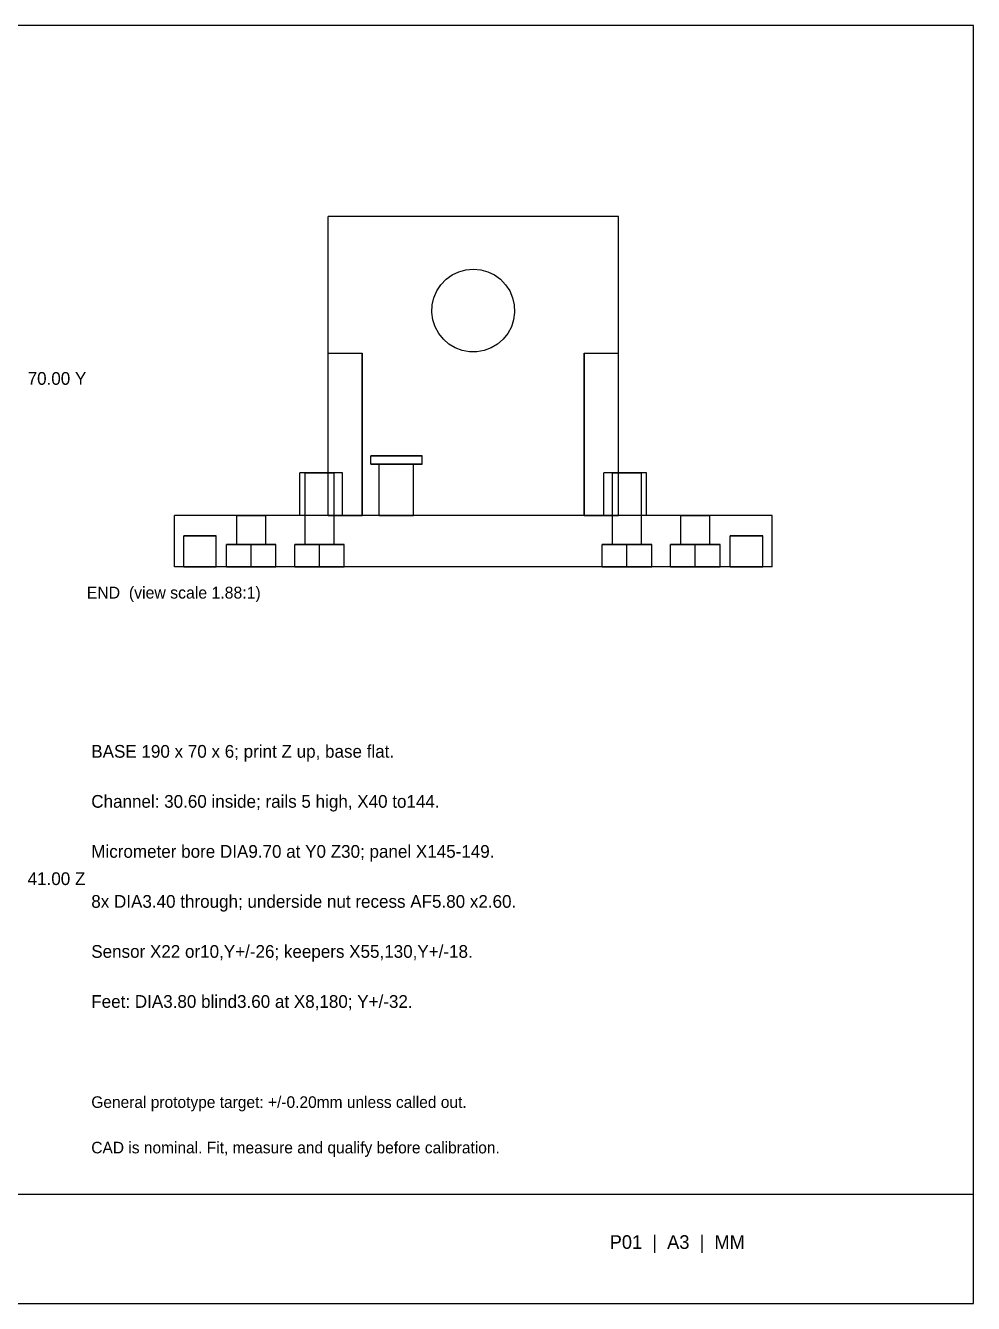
# Model space of a CAD drawing. Header units: millimetres. Extents: x 8 to 412, y 8 to 289.
# Drawn here: x 203.5 to 412, y 8 to 289 of the extents above; entities that cross this region are included whole.
import ezdxf

# ---------------------------------------------------------------- set-up
doc = ezdxf.new("R2010")
doc.units = ezdxf.units.MM
for name, color, linetype in [('DIM', 4, 'Continuous'), ('HIDDEN', 8, 'Continuous'), ('OUTLINE', 7, 'Continuous'), ('TEXT', 7, 'Continuous')]:
    doc.layers.add(name, color=color, linetype=linetype)

msp = doc.modelspace()

# ---------------------------------------------------------------- linework, layer by layer
at = {"layer": 'HIDDEN'}
for points in [[(333.93, 247), (270.07, 247)], [(270.07, 216.95), (270.07, 247)], [(333.93, 216.95), (333.93, 247)], [(302, 235.45), (303.63, 235.3), (305.2, 234.87), (306.67, 234.16), (307.99, 233.2), (309.12, 232.02), (310.02, 230.66), (310.66, 229.16), (311.03, 227.56), (311.1, 225.93), (310.88, 224.31), (310.38, 222.76), (309.6, 221.32), (308.58, 220.05), (307.35, 218.97), (305.95, 218.13), (304.42, 217.56), (302.82, 217.27), (301.18, 217.27), (299.58, 217.56), (298.05, 218.13), (296.65, 218.97), (295.42, 220.05), (294.4, 221.32), (293.62, 222.76), (293.12, 224.31), (292.9, 225.93), (292.97, 227.56), (293.34, 229.16), (293.98, 230.66), (294.88, 232.02), (296.01, 233.2), (297.33, 234.16), (298.8, 234.87), (300.37, 235.3), (302, 235.45)], [(270.07, 216.95), (277.59, 216.95)], [(270.07, 181.27), (270.07, 216.95)], [(277.59, 216.95), (277.59, 181.27)], [(277.59, 181.27), (277.59, 216.95)], [(326.41, 216.95), (333.93, 216.95)], [(326.41, 181.27), (326.41, 216.95)], [(326.41, 216.95), (326.41, 181.27)], [(333.93, 181.27), (333.93, 216.95)], [(285.1, 194.41), (284.47, 194.41), (283.84, 194.41), (283.24, 194.41), (282.65, 194.41), (282.1, 194.41), (281.58, 194.41), (281.11, 194.41), (280.69, 194.41), (280.33, 194.41), (280.02, 194.41), (279.78, 194.41), (279.6, 194.41), (279.5, 194.41), (279.46, 194.41)], [(279.46, 194.41), (279.6, 194.41), (280.02, 194.41), (280.69, 194.41), (281.58, 194.41), (282.65, 194.41), (283.84, 194.41), (285.1, 194.41), (286.35, 194.41), (287.54, 194.41), (288.61, 194.41), (289.5, 194.41), (290.17, 194.41), (290.59, 194.41), (290.73, 194.41)], [(279.46, 192.54), (279.46, 194.41)], [(290.73, 194.41), (290.7, 194.41), (290.59, 194.41), (290.42, 194.41), (290.17, 194.41), (289.87, 194.41), (289.5, 194.41), (289.08, 194.41), (288.61, 194.41), (288.1, 194.41), (287.54, 194.41), (286.96, 194.41), (286.35, 194.41), (285.73, 194.41), (285.1, 194.41)], [(290.73, 192.54), (290.73, 194.41)], [(285.1, 192.54), (284.47, 192.54), (283.84, 192.54), (283.24, 192.54), (282.65, 192.54), (282.1, 192.54), (281.58, 192.54), (281.11, 192.54), (280.69, 192.54), (280.33, 192.54), (280.02, 192.54), (279.78, 192.54), (279.6, 192.54), (279.5, 192.54), (279.46, 192.54)], [(279.46, 192.54), (279.6, 192.54), (280.02, 192.54), (280.69, 192.54), (281.58, 192.54), (282.65, 192.54), (283.84, 192.54), (285.1, 192.54), (286.35, 192.54), (287.54, 192.54), (288.61, 192.54), (289.5, 192.54), (290.17, 192.54), (290.59, 192.54), (290.73, 192.54)], [(285.1, 192.54), (284.68, 192.54), (284.26, 192.54), (283.86, 192.54), (283.47, 192.54), (283.1, 192.54), (282.76, 192.54), (282.44, 192.54), (282.16, 192.54), (281.92, 192.54), (281.71, 192.54), (281.55, 192.54), (281.44, 192.54), (281.37, 192.54), (281.34, 192.54)], [(281.34, 192.54), (281.44, 192.54), (281.71, 192.54), (282.16, 192.54), (282.76, 192.54), (283.47, 192.54), (284.26, 192.54), (285.1, 192.54), (285.93, 192.54), (286.73, 192.54), (287.44, 192.54), (288.03, 192.54), (288.48, 192.54), (288.76, 192.54), (288.85, 192.54)], [(281.34, 181.27), (281.34, 192.54)], [(290.73, 192.54), (290.7, 192.54), (290.59, 192.54), (290.42, 192.54), (290.17, 192.54), (289.87, 192.54), (289.5, 192.54), (289.08, 192.54), (288.61, 192.54), (288.1, 192.54), (287.54, 192.54), (286.96, 192.54), (286.35, 192.54), (285.73, 192.54), (285.1, 192.54)], [(288.85, 192.54), (288.83, 192.54), (288.76, 192.54), (288.64, 192.54), (288.48, 192.54), (288.28, 192.54), (288.03, 192.54), (287.75, 192.54), (287.44, 192.54), (287.1, 192.54), (286.73, 192.54), (286.34, 192.54), (285.93, 192.54), (285.52, 192.54), (285.1, 192.54)], [(288.85, 181.27), (288.85, 192.54)], [(273.27, 190.66), (263.88, 190.66)], [(263.88, 181.27), (263.88, 190.66)], [(268.2, 190.66), (267.84, 190.66), (267.48, 190.66), (267.14, 190.66), (266.81, 190.66), (266.5, 190.66), (266.2, 190.66), (265.94, 190.66), (265.7, 190.66), (265.49, 190.66), (265.32, 190.66), (265.18, 190.66), (265.08, 190.66), (265.02, 190.66), (265, 190.66)], [(265, 190.66), (265.08, 190.66), (265.32, 190.66), (265.7, 190.66), (266.2, 190.66), (266.81, 190.66), (267.48, 190.66), (268.2, 190.66), (268.91, 190.66), (269.58, 190.66), (270.19, 190.66), (270.69, 190.66), (271.07, 190.66), (271.31, 190.66), (271.39, 190.66)], [(268.2, 190.66), (267.84, 190.66), (267.48, 190.66), (267.14, 190.66), (266.81, 190.66), (266.5, 190.66), (266.2, 190.66), (265.94, 190.66), (265.7, 190.66), (265.49, 190.66), (265.32, 190.66), (265.18, 190.66), (265.08, 190.66), (265.02, 190.66), (265, 190.66)], [(265, 190.66), (265.08, 190.66), (265.32, 190.66), (265.7, 190.66), (266.2, 190.66), (266.81, 190.66), (267.48, 190.66), (268.2, 190.66), (268.91, 190.66), (269.58, 190.66), (270.19, 190.66), (270.69, 190.66), (271.07, 190.66), (271.31, 190.66), (271.39, 190.66)], [(265, 174.88), (265, 190.66)], [(265, 174.88), (265, 190.66)], [(271.39, 190.66), (271.37, 190.66), (271.31, 190.66), (271.21, 190.66), (271.07, 190.66), (270.9, 190.66), (270.69, 190.66), (270.45, 190.66), (270.19, 190.66), (269.89, 190.66), (269.58, 190.66), (269.25, 190.66), (268.91, 190.66), (268.55, 190.66), (268.2, 190.66)], [(271.39, 190.66), (271.37, 190.66), (271.31, 190.66), (271.21, 190.66), (271.07, 190.66), (270.9, 190.66), (270.69, 190.66), (270.45, 190.66), (270.19, 190.66), (269.89, 190.66), (269.58, 190.66), (269.25, 190.66), (268.91, 190.66), (268.55, 190.66), (268.2, 190.66)], [(270.07, 181.27), (270.07, 190.66)], [(271.39, 174.88), (271.39, 190.66)], [(271.39, 174.88), (271.39, 190.66)], [(273.27, 181.27), (273.27, 190.66)], [(340.12, 190.66), (330.73, 190.66)], [(330.73, 181.27), (330.73, 190.66)], [(335.8, 190.66), (335.45, 190.66), (335.09, 190.66), (334.75, 190.66), (334.42, 190.66), (334.11, 190.66), (333.81, 190.66), (333.55, 190.66), (333.31, 190.66), (333.1, 190.66), (332.93, 190.66), (332.79, 190.66), (332.69, 190.66), (332.63, 190.66), (332.61, 190.66)], [(332.61, 190.66), (332.69, 190.66), (332.93, 190.66), (333.31, 190.66), (333.81, 190.66), (334.42, 190.66), (335.09, 190.66), (335.8, 190.66), (336.52, 190.66), (337.19, 190.66), (337.8, 190.66), (338.3, 190.66), (338.68, 190.66), (338.92, 190.66), (339, 190.66)], [(335.8, 190.66), (335.45, 190.66), (335.09, 190.66), (334.75, 190.66), (334.42, 190.66), (334.11, 190.66), (333.81, 190.66), (333.55, 190.66), (333.31, 190.66), (333.1, 190.66), (332.93, 190.66), (332.79, 190.66), (332.69, 190.66), (332.63, 190.66), (332.61, 190.66)], [(332.61, 190.66), (332.69, 190.66), (332.93, 190.66), (333.31, 190.66), (333.81, 190.66), (334.42, 190.66), (335.09, 190.66), (335.8, 190.66), (336.52, 190.66), (337.19, 190.66), (337.8, 190.66), (338.3, 190.66), (338.68, 190.66), (338.92, 190.66), (339, 190.66)], [(332.61, 174.88), (332.61, 190.66)], [(332.61, 174.88), (332.61, 190.66)], [(333.93, 181.27), (333.93, 190.66)], [(339, 190.66), (338.98, 190.66), (338.92, 190.66), (338.82, 190.66), (338.68, 190.66), (338.51, 190.66), (338.3, 190.66), (338.06, 190.66), (337.8, 190.66), (337.5, 190.66), (337.19, 190.66), (336.86, 190.66), (336.52, 190.66), (336.16, 190.66), (335.8, 190.66)], [(339, 190.66), (338.98, 190.66), (338.92, 190.66), (338.82, 190.66), (338.68, 190.66), (338.51, 190.66), (338.3, 190.66), (338.06, 190.66), (337.8, 190.66), (337.5, 190.66), (337.19, 190.66), (336.86, 190.66), (336.52, 190.66), (336.16, 190.66), (335.8, 190.66)], [(339, 174.88), (339, 190.66)], [(339, 174.88), (339, 190.66)], [(340.12, 181.27), (340.12, 190.66)], [(367.73, 181.27), (236.27, 181.27)], [(236.27, 170), (236.27, 181.27)], [(253.17, 181.27), (252.81, 181.27), (252.46, 181.27), (252.12, 181.27), (251.79, 181.27), (251.47, 181.27), (251.18, 181.27), (250.91, 181.27), (250.67, 181.27), (250.47, 181.27), (250.29, 181.27), (250.16, 181.27), (250.06, 181.27), (250, 181.27), (249.98, 181.27)], [(249.98, 181.27), (250.06, 181.27), (250.29, 181.27), (250.67, 181.27), (251.18, 181.27), (251.79, 181.27), (252.46, 181.27), (253.17, 181.27), (253.88, 181.27), (254.56, 181.27), (255.16, 181.27), (255.67, 181.27), (256.05, 181.27), (256.28, 181.27), (256.36, 181.27)], [(253.17, 181.27), (252.81, 181.27), (252.46, 181.27), (252.12, 181.27), (251.79, 181.27), (251.47, 181.27), (251.18, 181.27), (250.91, 181.27), (250.67, 181.27), (250.47, 181.27), (250.29, 181.27), (250.16, 181.27), (250.06, 181.27), (250, 181.27), (249.98, 181.27)], [(249.98, 181.27), (250.06, 181.27), (250.29, 181.27), (250.67, 181.27), (251.18, 181.27), (251.79, 181.27), (252.46, 181.27), (253.17, 181.27), (253.88, 181.27), (254.56, 181.27), (255.16, 181.27), (255.67, 181.27), (256.05, 181.27), (256.28, 181.27), (256.36, 181.27)], [(249.98, 174.88), (249.98, 181.27)], [(249.98, 174.88), (249.98, 181.27)], [(256.36, 181.27), (256.34, 181.27), (256.28, 181.27), (256.18, 181.27), (256.05, 181.27), (255.87, 181.27), (255.67, 181.27), (255.43, 181.27), (255.16, 181.27), (254.87, 181.27), (254.56, 181.27), (254.23, 181.27), (253.88, 181.27), (253.53, 181.27), (253.17, 181.27)], [(256.36, 181.27), (256.34, 181.27), (256.28, 181.27), (256.18, 181.27), (256.05, 181.27), (255.87, 181.27), (255.67, 181.27), (255.43, 181.27), (255.16, 181.27), (254.87, 181.27), (254.56, 181.27), (254.23, 181.27), (253.88, 181.27), (253.53, 181.27), (253.17, 181.27)], [(256.36, 174.88), (256.36, 181.27)], [(256.36, 174.88), (256.36, 181.27)], [(273.27, 181.27), (263.88, 181.27)], [(273.27, 181.27), (263.88, 181.27)], [(333.93, 181.27), (270.07, 181.27)], [(270.07, 181.27), (277.59, 181.27)], [(326.41, 181.27), (277.59, 181.27)], [(285.1, 181.27), (284.68, 181.27), (284.26, 181.27), (283.86, 181.27), (283.47, 181.27), (283.1, 181.27), (282.76, 181.27), (282.44, 181.27), (282.16, 181.27), (281.92, 181.27), (281.71, 181.27), (281.55, 181.27), (281.44, 181.27), (281.37, 181.27), (281.34, 181.27)], [(281.34, 181.27), (281.44, 181.27), (281.71, 181.27), (282.16, 181.27), (282.76, 181.27), (283.47, 181.27), (284.26, 181.27), (285.1, 181.27), (285.93, 181.27), (286.73, 181.27), (287.44, 181.27), (288.03, 181.27), (288.48, 181.27), (288.76, 181.27), (288.85, 181.27)], [(288.85, 181.27), (288.83, 181.27), (288.76, 181.27), (288.64, 181.27), (288.48, 181.27), (288.28, 181.27), (288.03, 181.27), (287.75, 181.27), (287.44, 181.27), (287.1, 181.27), (286.73, 181.27), (286.34, 181.27), (285.93, 181.27), (285.52, 181.27), (285.1, 181.27)], [(326.41, 181.27), (333.93, 181.27)], [(340.12, 181.27), (330.73, 181.27)], [(340.12, 181.27), (330.73, 181.27)], [(350.83, 181.27), (350.47, 181.27), (350.12, 181.27), (349.77, 181.27), (349.44, 181.27), (349.13, 181.27), (348.84, 181.27), (348.57, 181.27), (348.33, 181.27), (348.13, 181.27), (347.95, 181.27), (347.82, 181.27), (347.72, 181.27), (347.66, 181.27), (347.64, 181.27)], [(347.64, 181.27), (347.72, 181.27), (347.95, 181.27), (348.33, 181.27), (348.84, 181.27), (349.44, 181.27), (350.12, 181.27), (350.83, 181.27), (351.54, 181.27), (352.21, 181.27), (352.82, 181.27), (353.33, 181.27), (353.71, 181.27), (353.94, 181.27), (354.02, 181.27)], [(350.83, 181.27), (350.47, 181.27), (350.12, 181.27), (349.77, 181.27), (349.44, 181.27), (349.13, 181.27), (348.84, 181.27), (348.57, 181.27), (348.33, 181.27), (348.13, 181.27), (347.95, 181.27), (347.82, 181.27), (347.72, 181.27), (347.66, 181.27), (347.64, 181.27)], [(347.64, 181.27), (347.72, 181.27), (347.95, 181.27), (348.33, 181.27), (348.84, 181.27), (349.44, 181.27), (350.12, 181.27), (350.83, 181.27), (351.54, 181.27), (352.21, 181.27), (352.82, 181.27), (353.33, 181.27), (353.71, 181.27), (353.94, 181.27), (354.02, 181.27)], [(347.64, 174.88), (347.64, 181.27)], [(347.64, 174.88), (347.64, 181.27)], [(354.02, 181.27), (354, 181.27), (353.94, 181.27), (353.84, 181.27), (353.71, 181.27), (353.53, 181.27), (353.33, 181.27), (353.09, 181.27), (352.82, 181.27), (352.53, 181.27), (352.21, 181.27), (351.88, 181.27), (351.54, 181.27), (351.19, 181.27), (350.83, 181.27)], [(354.02, 181.27), (354, 181.27), (353.94, 181.27), (353.84, 181.27), (353.71, 181.27), (353.53, 181.27), (353.33, 181.27), (353.09, 181.27), (352.82, 181.27), (352.53, 181.27), (352.21, 181.27), (351.88, 181.27), (351.54, 181.27), (351.19, 181.27), (350.83, 181.27)], [(354.02, 174.88), (354.02, 181.27)], [(354.02, 174.88), (354.02, 181.27)], [(367.73, 170), (367.73, 181.27)], [(241.9, 176.76), (241.5, 176.76), (241.11, 176.76), (240.72, 176.76), (240.35, 176.76), (240, 176.76), (239.68, 176.76), (239.38, 176.76), (239.11, 176.76), (238.88, 176.76), (238.69, 176.76), (238.53, 176.76), (238.42, 176.76), (238.36, 176.76), (238.33, 176.76)], [(238.33, 176.76), (238.42, 176.76), (238.69, 176.76), (239.11, 176.76), (239.68, 176.76), (240.35, 176.76), (241.11, 176.76), (241.9, 176.76), (242.7, 176.76), (243.45, 176.76), (244.13, 176.76), (244.69, 176.76), (245.12, 176.76), (245.38, 176.76), (245.47, 176.76)], [(241.9, 176.76), (241.5, 176.76), (241.11, 176.76), (240.72, 176.76), (240.35, 176.76), (240, 176.76), (239.68, 176.76), (239.38, 176.76), (239.11, 176.76), (238.88, 176.76), (238.69, 176.76), (238.53, 176.76), (238.42, 176.76), (238.36, 176.76), (238.33, 176.76)], [(238.33, 176.76), (238.42, 176.76), (238.69, 176.76), (239.11, 176.76), (239.68, 176.76), (240.35, 176.76), (241.11, 176.76), (241.9, 176.76), (242.7, 176.76), (243.45, 176.76), (244.13, 176.76), (244.69, 176.76), (245.12, 176.76), (245.38, 176.76), (245.47, 176.76)], [(238.33, 170), (238.33, 176.76)], [(238.33, 170), (238.33, 176.76)], [(245.47, 176.76), (245.45, 176.76), (245.38, 176.76), (245.27, 176.76), (245.12, 176.76), (244.92, 176.76), (244.69, 176.76), (244.43, 176.76), (244.13, 176.76), (243.8, 176.76), (243.45, 176.76), (243.08, 176.76), (242.7, 176.76), (242.3, 176.76), (241.9, 176.76)], [(245.47, 176.76), (245.45, 176.76), (245.38, 176.76), (245.27, 176.76), (245.12, 176.76), (244.92, 176.76), (244.69, 176.76), (244.43, 176.76), (244.13, 176.76), (243.8, 176.76), (243.45, 176.76), (243.08, 176.76), (242.7, 176.76), (242.3, 176.76), (241.9, 176.76)], [(245.47, 170), (245.47, 176.76)], [(245.47, 170), (245.47, 176.76)], [(253.17, 174.88), (247.72, 174.88)], [(247.72, 174.88), (253.17, 174.88)], [(247.72, 170), (247.72, 174.88)], [(247.72, 170), (247.72, 174.88)], [(253.17, 174.88), (247.72, 174.88)], [(247.72, 174.88), (253.17, 174.88)], [(247.72, 170), (247.72, 174.88)], [(247.72, 170), (247.72, 174.88)], [(253.17, 174.88), (252.81, 174.88), (252.46, 174.88), (252.12, 174.88), (251.79, 174.88), (251.47, 174.88), (251.18, 174.88), (250.91, 174.88), (250.67, 174.88), (250.47, 174.88), (250.29, 174.88), (250.16, 174.88), (250.06, 174.88), (250, 174.88), (249.98, 174.88)], [(249.98, 174.88), (250.06, 174.88), (250.29, 174.88), (250.67, 174.88), (251.18, 174.88), (251.79, 174.88), (252.46, 174.88), (253.17, 174.88), (253.88, 174.88), (254.56, 174.88), (255.16, 174.88), (255.67, 174.88), (256.05, 174.88), (256.28, 174.88), (256.36, 174.88)], [(253.17, 174.88), (252.81, 174.88), (252.46, 174.88), (252.12, 174.88), (251.79, 174.88), (251.47, 174.88), (251.18, 174.88), (250.91, 174.88), (250.67, 174.88), (250.47, 174.88), (250.29, 174.88), (250.16, 174.88), (250.06, 174.88), (250, 174.88), (249.98, 174.88)], [(249.98, 174.88), (250.06, 174.88), (250.29, 174.88), (250.67, 174.88), (251.18, 174.88), (251.79, 174.88), (252.46, 174.88), (253.17, 174.88), (253.88, 174.88), (254.56, 174.88), (255.16, 174.88), (255.67, 174.88), (256.05, 174.88), (256.28, 174.88), (256.36, 174.88)], [(258.62, 174.88), (253.17, 174.88)], [(253.17, 174.88), (258.62, 174.88)], [(256.36, 174.88), (256.34, 174.88), (256.28, 174.88), (256.18, 174.88), (256.05, 174.88), (255.87, 174.88), (255.67, 174.88), (255.43, 174.88), (255.16, 174.88), (254.87, 174.88), (254.56, 174.88), (254.23, 174.88), (253.88, 174.88), (253.53, 174.88), (253.17, 174.88)], [(253.17, 170), (253.17, 174.88)], [(253.17, 170), (253.17, 174.88)], [(258.62, 174.88), (253.17, 174.88)], [(253.17, 174.88), (258.62, 174.88)], [(256.36, 174.88), (256.34, 174.88), (256.28, 174.88), (256.18, 174.88), (256.05, 174.88), (255.87, 174.88), (255.67, 174.88), (255.43, 174.88), (255.16, 174.88), (254.87, 174.88), (254.56, 174.88), (254.23, 174.88), (253.88, 174.88), (253.53, 174.88), (253.17, 174.88)], [(253.17, 170), (253.17, 174.88)], [(253.17, 170), (253.17, 174.88)], [(258.62, 170), (258.62, 174.88)], [(258.62, 170), (258.62, 174.88)], [(258.62, 170), (258.62, 174.88)], [(258.62, 170), (258.62, 174.88)], [(268.2, 174.88), (262.75, 174.88)], [(262.75, 174.88), (268.2, 174.88)], [(268.2, 174.88), (262.75, 174.88)], [(262.75, 174.88), (268.2, 174.88)], [(262.75, 170), (262.75, 174.88)], [(262.75, 170), (262.75, 174.88)], [(262.75, 170), (262.75, 174.88)], [(262.75, 170), (262.75, 174.88)], [(268.2, 174.88), (267.84, 174.88), (267.48, 174.88), (267.14, 174.88), (266.81, 174.88), (266.5, 174.88), (266.2, 174.88), (265.94, 174.88), (265.7, 174.88), (265.49, 174.88), (265.32, 174.88), (265.18, 174.88), (265.08, 174.88), (265.02, 174.88), (265, 174.88)], [(265, 174.88), (265.08, 174.88), (265.32, 174.88), (265.7, 174.88), (266.2, 174.88), (266.81, 174.88), (267.48, 174.88), (268.2, 174.88), (268.91, 174.88), (269.58, 174.88), (270.19, 174.88), (270.69, 174.88), (271.07, 174.88), (271.31, 174.88), (271.39, 174.88)], [(268.2, 174.88), (267.84, 174.88), (267.48, 174.88), (267.14, 174.88), (266.81, 174.88), (266.5, 174.88), (266.2, 174.88), (265.94, 174.88), (265.7, 174.88), (265.49, 174.88), (265.32, 174.88), (265.18, 174.88), (265.08, 174.88), (265.02, 174.88), (265, 174.88)], [(265, 174.88), (265.08, 174.88), (265.32, 174.88), (265.7, 174.88), (266.2, 174.88), (266.81, 174.88), (267.48, 174.88), (268.2, 174.88), (268.91, 174.88), (269.58, 174.88), (270.19, 174.88), (270.69, 174.88), (271.07, 174.88), (271.31, 174.88), (271.39, 174.88)], [(271.39, 174.88), (271.37, 174.88), (271.31, 174.88), (271.21, 174.88), (271.07, 174.88), (270.9, 174.88), (270.69, 174.88), (270.45, 174.88), (270.19, 174.88), (269.89, 174.88), (269.58, 174.88), (269.25, 174.88), (268.91, 174.88), (268.55, 174.88), (268.2, 174.88)], [(273.64, 174.88), (268.2, 174.88)], [(268.2, 174.88), (273.64, 174.88)], [(268.2, 170), (268.2, 174.88)], [(273.64, 174.88), (268.2, 174.88)], [(268.2, 174.88), (273.64, 174.88)], [(271.39, 174.88), (271.37, 174.88), (271.31, 174.88), (271.21, 174.88), (271.07, 174.88), (270.9, 174.88), (270.69, 174.88), (270.45, 174.88), (270.19, 174.88), (269.89, 174.88), (269.58, 174.88), (269.25, 174.88), (268.91, 174.88), (268.55, 174.88), (268.2, 174.88)], [(268.2, 170), (268.2, 174.88)], [(268.2, 170), (268.2, 174.88)], [(268.2, 170), (268.2, 174.88)], [(273.64, 170), (273.64, 174.88)], [(273.64, 170), (273.64, 174.88)], [(273.64, 170), (273.64, 174.88)], [(273.64, 170), (273.64, 174.88)], [(335.8, 174.88), (330.36, 174.88)], [(330.36, 174.88), (335.8, 174.88)], [(335.8, 174.88), (330.36, 174.88)], [(330.36, 174.88), (335.8, 174.88)], [(330.36, 170), (330.36, 174.88)], [(330.36, 170), (330.36, 174.88)], [(330.36, 170), (330.36, 174.88)], [(330.36, 170), (330.36, 174.88)], [(335.8, 174.88), (335.45, 174.88), (335.09, 174.88), (334.75, 174.88), (334.42, 174.88), (334.11, 174.88), (333.81, 174.88), (333.55, 174.88), (333.31, 174.88), (333.1, 174.88), (332.93, 174.88), (332.79, 174.88), (332.69, 174.88), (332.63, 174.88), (332.61, 174.88)], [(332.61, 174.88), (332.69, 174.88), (332.93, 174.88), (333.31, 174.88), (333.81, 174.88), (334.42, 174.88), (335.09, 174.88), (335.8, 174.88), (336.52, 174.88), (337.19, 174.88), (337.8, 174.88), (338.3, 174.88), (338.68, 174.88), (338.92, 174.88), (339, 174.88)], [(335.8, 174.88), (335.45, 174.88), (335.09, 174.88), (334.75, 174.88), (334.42, 174.88), (334.11, 174.88), (333.81, 174.88), (333.55, 174.88), (333.31, 174.88), (333.1, 174.88), (332.93, 174.88), (332.79, 174.88), (332.69, 174.88), (332.63, 174.88), (332.61, 174.88)], [(332.61, 174.88), (332.69, 174.88), (332.93, 174.88), (333.31, 174.88), (333.81, 174.88), (334.42, 174.88), (335.09, 174.88), (335.8, 174.88), (336.52, 174.88), (337.19, 174.88), (337.8, 174.88), (338.3, 174.88), (338.68, 174.88), (338.92, 174.88), (339, 174.88)], [(341.25, 174.88), (335.8, 174.88)], [(335.8, 174.88), (341.25, 174.88)], [(339, 174.88), (338.98, 174.88), (338.92, 174.88), (338.82, 174.88), (338.68, 174.88), (338.51, 174.88), (338.3, 174.88), (338.06, 174.88), (337.8, 174.88), (337.5, 174.88), (337.19, 174.88), (336.86, 174.88), (336.52, 174.88), (336.16, 174.88), (335.8, 174.88)], [(339, 174.88), (338.98, 174.88), (338.92, 174.88), (338.82, 174.88), (338.68, 174.88), (338.51, 174.88), (338.3, 174.88), (338.06, 174.88), (337.8, 174.88), (337.5, 174.88), (337.19, 174.88), (336.86, 174.88), (336.52, 174.88), (336.16, 174.88), (335.8, 174.88)], [(341.25, 174.88), (335.8, 174.88)], [(335.8, 174.88), (341.25, 174.88)], [(335.8, 170), (335.8, 174.88)], [(335.8, 170), (335.8, 174.88)], [(335.8, 170), (335.8, 174.88)], [(335.8, 170), (335.8, 174.88)], [(341.25, 170), (341.25, 174.88)], [(341.25, 170), (341.25, 174.88)], [(341.25, 170), (341.25, 174.88)], [(341.25, 170), (341.25, 174.88)], [(350.83, 174.88), (345.38, 174.88)], [(345.38, 174.88), (350.83, 174.88)], [(345.38, 170), (345.38, 174.88)], [(345.38, 170), (345.38, 174.88)], [(350.83, 174.88), (345.38, 174.88)], [(345.38, 174.88), (350.83, 174.88)], [(345.38, 170), (345.38, 174.88)], [(345.38, 170), (345.38, 174.88)], [(350.83, 174.88), (350.47, 174.88), (350.12, 174.88), (349.77, 174.88), (349.44, 174.88), (349.13, 174.88), (348.84, 174.88), (348.57, 174.88), (348.33, 174.88), (348.13, 174.88), (347.95, 174.88), (347.82, 174.88), (347.72, 174.88), (347.66, 174.88), (347.64, 174.88)], [(347.64, 174.88), (347.72, 174.88), (347.95, 174.88), (348.33, 174.88), (348.84, 174.88), (349.44, 174.88), (350.12, 174.88), (350.83, 174.88), (351.54, 174.88), (352.21, 174.88), (352.82, 174.88), (353.33, 174.88), (353.71, 174.88), (353.94, 174.88), (354.02, 174.88)], [(350.83, 174.88), (350.47, 174.88), (350.12, 174.88), (349.77, 174.88), (349.44, 174.88), (349.13, 174.88), (348.84, 174.88), (348.57, 174.88), (348.33, 174.88), (348.13, 174.88), (347.95, 174.88), (347.82, 174.88), (347.72, 174.88), (347.66, 174.88), (347.64, 174.88)], [(347.64, 174.88), (347.72, 174.88), (347.95, 174.88), (348.33, 174.88), (348.84, 174.88), (349.44, 174.88), (350.12, 174.88), (350.83, 174.88), (351.54, 174.88), (352.21, 174.88), (352.82, 174.88), (353.33, 174.88), (353.71, 174.88), (353.94, 174.88), (354.02, 174.88)], [(356.28, 174.88), (350.83, 174.88)], [(350.83, 174.88), (356.28, 174.88)], [(354.02, 174.88), (354, 174.88), (353.94, 174.88), (353.84, 174.88), (353.71, 174.88), (353.53, 174.88), (353.33, 174.88), (353.09, 174.88), (352.82, 174.88), (352.53, 174.88), (352.21, 174.88), (351.88, 174.88), (351.54, 174.88), (351.19, 174.88), (350.83, 174.88)], [(350.83, 170), (350.83, 174.88)], [(350.83, 170), (350.83, 174.88)], [(356.28, 174.88), (350.83, 174.88)], [(350.83, 174.88), (356.28, 174.88)], [(354.02, 174.88), (354, 174.88), (353.94, 174.88), (353.84, 174.88), (353.71, 174.88), (353.53, 174.88), (353.33, 174.88), (353.09, 174.88), (352.82, 174.88), (352.53, 174.88), (352.21, 174.88), (351.88, 174.88), (351.54, 174.88), (351.19, 174.88), (350.83, 174.88)], [(350.83, 170), (350.83, 174.88)], [(350.83, 170), (350.83, 174.88)], [(356.28, 170), (356.28, 174.88)], [(356.28, 170), (356.28, 174.88)], [(356.28, 170), (356.28, 174.88)], [(356.28, 170), (356.28, 174.88)], [(362.1, 176.76), (361.7, 176.76), (361.3, 176.76), (360.92, 176.76), (360.55, 176.76), (360.2, 176.76), (359.87, 176.76), (359.57, 176.76), (359.31, 176.76), (359.08, 176.76), (358.88, 176.76), (358.73, 176.76), (358.62, 176.76), (358.55, 176.76), (358.53, 176.76)], [(358.53, 176.76), (358.62, 176.76), (358.88, 176.76), (359.31, 176.76), (359.87, 176.76), (360.55, 176.76), (361.3, 176.76), (362.1, 176.76), (362.89, 176.76), (363.65, 176.76), (364.32, 176.76), (364.89, 176.76), (365.31, 176.76), (365.58, 176.76), (365.67, 176.76)], [(362.1, 176.76), (361.7, 176.76), (361.3, 176.76), (360.92, 176.76), (360.55, 176.76), (360.2, 176.76), (359.87, 176.76), (359.57, 176.76), (359.31, 176.76), (359.08, 176.76), (358.88, 176.76), (358.73, 176.76), (358.62, 176.76), (358.55, 176.76), (358.53, 176.76)], [(358.53, 176.76), (358.62, 176.76), (358.88, 176.76), (359.31, 176.76), (359.87, 176.76), (360.55, 176.76), (361.3, 176.76), (362.1, 176.76), (362.89, 176.76), (363.65, 176.76), (364.32, 176.76), (364.89, 176.76), (365.31, 176.76), (365.58, 176.76), (365.67, 176.76)], [(358.53, 170), (358.53, 176.76)], [(358.53, 170), (358.53, 176.76)], [(365.67, 176.76), (365.64, 176.76), (365.58, 176.76), (365.47, 176.76), (365.31, 176.76), (365.12, 176.76), (364.89, 176.76), (364.62, 176.76), (364.32, 176.76), (364, 176.76), (363.65, 176.76), (363.28, 176.76), (362.89, 176.76), (362.5, 176.76), (362.1, 176.76)], [(365.67, 176.76), (365.64, 176.76), (365.58, 176.76), (365.47, 176.76), (365.31, 176.76), (365.12, 176.76), (364.89, 176.76), (364.62, 176.76), (364.32, 176.76), (364, 176.76), (363.65, 176.76), (363.28, 176.76), (362.89, 176.76), (362.5, 176.76), (362.1, 176.76)], [(365.67, 170), (365.67, 176.76)], [(365.67, 170), (365.67, 176.76)], [(367.73, 170), (236.27, 170)], [(241.9, 170), (241.5, 170), (241.11, 170), (240.72, 170), (240.35, 170), (240, 170), (239.68, 170), (239.38, 170), (239.11, 170), (238.88, 170), (238.69, 170), (238.53, 170), (238.42, 170), (238.36, 170), (238.33, 170)], [(238.33, 170), (238.42, 170), (238.69, 170), (239.11, 170), (239.68, 170), (240.35, 170), (241.11, 170), (241.9, 170), (242.7, 170), (243.45, 170), (244.13, 170), (244.69, 170), (245.12, 170), (245.38, 170), (245.47, 170)], [(241.9, 170), (241.5, 170), (241.11, 170), (240.72, 170), (240.35, 170), (240, 170), (239.68, 170), (239.38, 170), (239.11, 170), (238.88, 170), (238.69, 170), (238.53, 170), (238.42, 170), (238.36, 170), (238.33, 170)], [(238.33, 170), (238.42, 170), (238.69, 170), (239.11, 170), (239.68, 170), (240.35, 170), (241.11, 170), (241.9, 170), (242.7, 170), (243.45, 170), (244.13, 170), (244.69, 170), (245.12, 170), (245.38, 170), (245.47, 170)], [(245.47, 170), (245.45, 170), (245.38, 170), (245.27, 170), (245.12, 170), (244.92, 170), (244.69, 170), (244.43, 170), (244.13, 170), (243.8, 170), (243.45, 170), (243.08, 170), (242.7, 170), (242.3, 170), (241.9, 170)], [(245.47, 170), (245.45, 170), (245.38, 170), (245.27, 170), (245.12, 170), (244.92, 170), (244.69, 170), (244.43, 170), (244.13, 170), (243.8, 170), (243.45, 170), (243.08, 170), (242.7, 170), (242.3, 170), (241.9, 170)], [(253.17, 170), (247.72, 170)], [(247.72, 170), (253.17, 170)], [(253.17, 170), (247.72, 170)], [(247.72, 170), (253.17, 170)], [(258.62, 170), (253.17, 170)], [(253.17, 170), (258.62, 170)], [(258.62, 170), (253.17, 170)], [(253.17, 170), (258.62, 170)], [(268.2, 170), (262.75, 170)], [(262.75, 170), (268.2, 170)], [(268.2, 170), (262.75, 170)], [(262.75, 170), (268.2, 170)], [(273.64, 170), (268.2, 170)], [(273.64, 170), (268.2, 170)], [(268.2, 170), (273.64, 170)], [(268.2, 170), (273.64, 170)], [(335.8, 170), (330.36, 170)], [(330.36, 170), (335.8, 170)], [(335.8, 170), (330.36, 170)], [(330.36, 170), (335.8, 170)], [(341.25, 170), (335.8, 170)], [(335.8, 170), (341.25, 170)], [(341.25, 170), (335.8, 170)], [(335.8, 170), (341.25, 170)], [(350.83, 170), (345.38, 170)], [(345.38, 170), (350.83, 170)], [(350.83, 170), (345.38, 170)], [(345.38, 170), (350.83, 170)], [(356.28, 170), (350.83, 170)], [(350.83, 170), (356.28, 170)], [(356.28, 170), (350.83, 170)], [(350.83, 170), (356.28, 170)], [(362.1, 170), (361.7, 170), (361.3, 170), (360.92, 170), (360.55, 170), (360.2, 170), (359.87, 170), (359.57, 170), (359.31, 170), (359.08, 170), (358.88, 170), (358.73, 170), (358.62, 170), (358.55, 170), (358.53, 170)], [(358.53, 170), (358.62, 170), (358.88, 170), (359.31, 170), (359.87, 170), (360.55, 170), (361.3, 170), (362.1, 170), (362.89, 170), (363.65, 170), (364.32, 170), (364.89, 170), (365.31, 170), (365.58, 170), (365.67, 170)], [(362.1, 170), (361.7, 170), (361.3, 170), (360.92, 170), (360.55, 170), (360.2, 170), (359.87, 170), (359.57, 170), (359.31, 170), (359.08, 170), (358.88, 170), (358.73, 170), (358.62, 170), (358.55, 170), (358.53, 170)], [(358.53, 170), (358.62, 170), (358.88, 170), (359.31, 170), (359.87, 170), (360.55, 170), (361.3, 170), (362.1, 170), (362.89, 170), (363.65, 170), (364.32, 170), (364.89, 170), (365.31, 170), (365.58, 170), (365.67, 170)], [(365.67, 170), (365.64, 170), (365.58, 170), (365.47, 170), (365.31, 170), (365.12, 170), (364.89, 170), (364.62, 170), (364.32, 170), (364, 170), (363.65, 170), (363.28, 170), (362.89, 170), (362.5, 170), (362.1, 170)], [(365.67, 170), (365.64, 170), (365.58, 170), (365.47, 170), (365.31, 170), (365.12, 170), (364.89, 170), (364.62, 170), (364.32, 170), (364, 170), (363.65, 170), (363.28, 170), (362.89, 170), (362.5, 170), (362.1, 170)]]:
    msp.add_lwpolyline(points, dxfattribs=at)
at = {"layer": 'OUTLINE'}
for points in [[(8, 8), (412, 8), (412, 289), (8, 289), (8, 8)], [(333.93, 247), (270.07, 247)], [(270.07, 190.66), (270.07, 247)], [(333.93, 190.66), (333.93, 247)], [(302, 235.45), (303.63, 235.3), (305.2, 234.87), (306.67, 234.16), (307.99, 233.2), (309.12, 232.02), (310.02, 230.66), (310.66, 229.16), (311.03, 227.56), (311.1, 225.93), (310.88, 224.31), (310.38, 222.76), (309.6, 221.32), (308.58, 220.05), (307.35, 218.97), (305.95, 218.13), (304.42, 217.56), (302.82, 217.27), (301.18, 217.27), (299.58, 217.56), (298.05, 218.13), (296.65, 218.97), (295.42, 220.05), (294.4, 221.32), (293.62, 222.76), (293.12, 224.31), (292.9, 225.93), (292.97, 227.56), (293.34, 229.16), (293.98, 230.66), (294.88, 232.02), (296.01, 233.2), (297.33, 234.16), (298.8, 234.87), (300.37, 235.3), (302, 235.45)], [(273.27, 190.66), (263.88, 190.66)], [(263.88, 181.27), (263.88, 190.66)], [(273.27, 181.27), (273.27, 190.66)], [(340.12, 190.66), (330.73, 190.66)], [(330.73, 181.27), (330.73, 190.66)], [(340.12, 181.27), (340.12, 190.66)], [(367.73, 181.27), (236.27, 181.27)], [(236.27, 170), (236.27, 181.27)], [(367.73, 170), (367.73, 181.27)], [(367.73, 170), (236.27, 170)], [(8, 32), (412, 32)]]:
    msp.add_lwpolyline(points, dxfattribs=at)

# ---------------------------------------------------------------- texts
at = {"layer": 'DIM'}
for s, p in [('70.00 Y', (204, 210)), ('41.00 Z', (204, 100))]:
    msp.add_text(s, height=2.8, dxfattribs=at).set_placement(p)
at = {"layer": 'TEXT'}
for s, height, p in [('END  (view scale 1.88:1)', 2.6, (217, 163)), ('BASE 190 x 70 x 6; print Z up, base flat.', 2.8, (218, 128)), ('Channel: 30.60 inside; rails 5 high, X40 to144.', 2.8, (218, 117)), ('Micrometer bore DIA9.70 at Y0 Z30; panel X145-149.', 2.8, (218, 106)), ('8x DIA3.40 through; underside nut recess AF5.80 x2.60.', 2.8, (218, 95)), ('Sensor X22 or10,Y+/-26; keepers X55,130,Y+/-18.', 2.8, (218, 84)), ('Feet: DIA3.80 blind3.60 at X8,180; Y+/-32.', 2.8, (218, 73)), ('General prototype target: +/-0.20mm unless called out.', 2.55, (218, 51)), ('CAD is nominal. Fit, measure and qualify before calibration.', 2.55, (218, 41)), ('P01  |  A3  |  MM', 3, (332, 20))]:
    msp.add_text(s, height=height, dxfattribs=at).set_placement(p)

doc.saveas('drawing.dxf')
